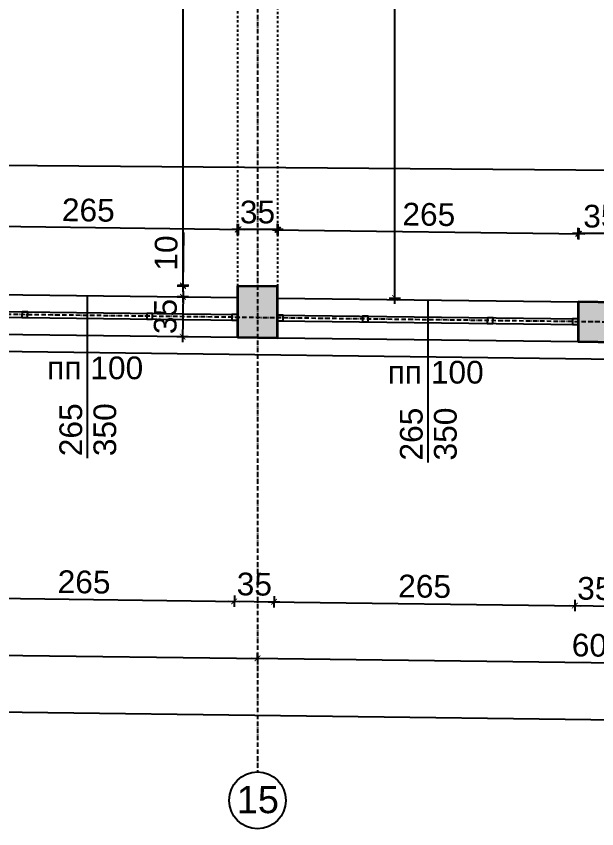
# Model space of a CAD drawing. Header units: inches. Extents: x -72385 to 39588, y -6525 to 66685.
# Drawn here: x -44367 to -43856, y 756 to 1471 of the extents above; entities that cross this region are included whole.
import ezdxf

# ---------------------------------------------------------------- set-up
doc = ezdxf.new("R2010")
doc.units = ezdxf.units.IN
doc.header["$MEASUREMENT"] = 0
doc.linetypes.add('DashDot', pattern=[0.6, 0.4, -0.1, 0, -0.1])
doc.linetypes.add('Hidden', pattern=[0.4, 0.2, -0.2])
for name, color, linetype, lineweight in [('Изгледни линии', 253, 'Continuous', 25), ('Надписи коти външни', 252, 'Continuous', 25), ('Надписи коти вътрешни', 252, 'Continuous', 25), ('Надписи Оси', 252, 'Continuous', 25), ('Надписи прозорци', 252, 'Continuous', 25), ('Оси', 252, 'DashDot', 25), ('Прозорци', 251, 'Continuous', 25), ('Пунктир', 253, 'Hidden', 25), ('Разрезни линии', 7, 'Continuous', 35), ('Щрих стени', 254, 'Continuous', 25)]:
    doc.layers.add(name, color=color, linetype=linetype, lineweight=lineweight)
doc.styles.add('Arial Regular', font='arial.ttf')
doc.styles.get("Standard").update_dxf_attribs({"font": 'arial.ttf'})
doc.dimstyles.new('Annotative', dxfattribs={"dimscale": 0, "dimtxt": 20, "dimasz": 5, "dimexe": 5, "dimexo": 5, "dimgap": 5, "dimtad": 1, "dimdec": 0, "dimzin": 0, "dimdsep": 46, "dimtxsty": 'Standard', "dimblk": 'ARCHTICK', "dimcen": 5, "dimdle": 5, "dimadec": 0, "dimazin": 0, "dimtfac": 1, "dimtdec": 0, "dimtofl": 0, "dimtmove": 0, "dimatfit": 3, "dimldrblk": 'ARCHTICK', "dimfxl": 5, "dimfxlon": 1, "dimtolj": 1, "dimtzin": 0, "dimarcsym": 1})

# ---------------------------------------------------------------- blocks, each defined once
blk = doc.blocks.new('_ArchTick')
at = {"color": 0, "linetype": 'ByBlock', "const_width": 0.15}
blk.add_lwpolyline([(-0.5, -0.5), (0.5, 0.5)], dxfattribs=at)
blk = doc.blocks.new('*D2157')
at = {"layer": 'Defpoints', "color": 0, "ltscale": 50, "transparency": 16777216}
for p in [(-44171.57, 1283.62), (-44437.34, 1227.03), (-44172.34, 1223.65)]:
    blk.add_point(p, dxfattribs=at)
at = {"layer": 'Надписи коти вътрешни', "color": 0, "lineweight": -2, "ltscale": 50, "transparency": 16777216}
for p, q in [((-44436.64, 1281.99), (-44436.51, 1291.99)), ((-44171.64, 1278.62), (-44171.51, 1288.62)), ((-44441.57, 1287.05), (-44166.57, 1283.55))]:
    blk.add_line(p, q, dxfattribs=at)
at = {"layer": 'Надписи коти вътрешни', "color": 0, "lineweight": -2, "ltscale": 50, "transparency": 16777216, "xscale": 5, "yscale": 5, "zscale": 5}
for p, rotation in [((-44436.57, 1286.99), 179.2706286525478), ((-44171.57, 1283.62), 359.2706286525477)]:
    blk.add_blockref('_ArchTick', p, dxfattribs=dict(at, rotation=rotation))
at = {"layer": 'Надписи коти вътрешни', "color": 0, "ltscale": 50, "transparency": 16777216, "insert": (-44303.88, 1300.51), "char_height": 20, "attachment_point": 5, "rotation": 359.27063}
blk.add_mtext('\\A1;265', dxfattribs=at)
blk = doc.blocks.new('*D2158')
at = {"layer": 'Defpoints', "color": 0, "ltscale": 50, "transparency": 16777216}
for p in [(-44172.34, 1283.55), (-44172.34, 1253.66), (-44137.34, 1253.21)]:
    blk.add_point(p, dxfattribs=at)
at = {"layer": 'Надписи коти вътрешни', "color": 0, "lineweight": -2, "ltscale": 50, "transparency": 16777216}
for p, q in [((-44172.34, 1278.55), (-44172.34, 1288.55)), ((-44137.34, 1278.55), (-44137.34, 1288.55)), ((-44132.34, 1283.55), (-44177.34, 1283.55))]:
    blk.add_line(p, q, dxfattribs=at)
at = {"layer": 'Надписи коти вътрешни', "color": 0, "lineweight": -2, "ltscale": 50, "transparency": 16777216, "xscale": 5, "yscale": 5, "zscale": 5, "rotation": 180}
blk.add_blockref('_ArchTick', (-44172.34, 1283.55), dxfattribs=at)
at = {"layer": 'Надписи коти вътрешни', "color": 0, "lineweight": -2, "ltscale": 50, "transparency": 16777216, "xscale": 5, "yscale": 5, "zscale": 5}
blk.add_blockref('_ArchTick', (-44137.34, 1283.55), dxfattribs=at)
at = {"layer": 'Надписи коти вътрешни', "color": 0, "ltscale": 50, "transparency": 16777216, "insert": (-44154.84, 1298.77), "char_height": 20, "attachment_point": 5}
blk.add_mtext('\\A1;35', dxfattribs=at)
blk = doc.blocks.new('*D2172')
at = {"layer": 'Defpoints', "color": 0, "ltscale": 50, "transparency": 16777216}
for p in [(-43871.57, 1279.8), (-44137.34, 1223.21), (-43872.34, 1219.83)]:
    blk.add_point(p, dxfattribs=at)
at = {"layer": 'Надписи коти вътрешни', "color": 0, "lineweight": -2, "ltscale": 50, "transparency": 16777216}
for p, q in [((-44136.64, 1278.17), (-44136.51, 1288.17)), ((-44141.57, 1283.23), (-43866.57, 1279.73)), ((-43871.64, 1274.8), (-43871.51, 1284.8))]:
    blk.add_line(p, q, dxfattribs=at)
at = {"layer": 'Надписи коти вътрешни', "color": 0, "lineweight": -2, "ltscale": 50, "transparency": 16777216, "xscale": 5, "yscale": 5, "zscale": 5}
for p, rotation in [((-44136.57, 1283.17), 179.2706286525478), ((-43871.57, 1279.8), 359.2706286525477)]:
    blk.add_blockref('_ArchTick', p, dxfattribs=dict(at, rotation=rotation))
at = {"layer": 'Надписи коти вътрешни', "color": 0, "ltscale": 50, "transparency": 16777216, "insert": (-44003.88, 1296.69), "char_height": 20, "attachment_point": 5, "rotation": 359.27063}
blk.add_mtext('\\A1;265', dxfattribs=at)
blk = doc.blocks.new('*D2173')
at = {"layer": 'Defpoints', "color": 0, "ltscale": 50, "transparency": 16777216}
for p in [(-43872.34, 1279.91), (-43872.34, 1249.84), (-43837.34, 1249.39)]:
    blk.add_point(p, dxfattribs=at)
at = {"layer": 'Надписи коти вътрешни', "color": 0, "lineweight": -2, "ltscale": 50, "transparency": 16777216}
for p, q in [((-43872.34, 1274.91), (-43872.34, 1284.91)), ((-43837.34, 1274.91), (-43837.34, 1284.91)), ((-43832.34, 1279.91), (-43877.34, 1279.91))]:
    blk.add_line(p, q, dxfattribs=at)
at = {"layer": 'Надписи коти вътрешни', "color": 0, "lineweight": -2, "ltscale": 50, "transparency": 16777216, "xscale": 5, "yscale": 5, "zscale": 5, "rotation": 180}
blk.add_blockref('_ArchTick', (-43872.34, 1279.91), dxfattribs=at)
at = {"layer": 'Надписи коти вътрешни', "color": 0, "lineweight": -2, "ltscale": 50, "transparency": 16777216, "xscale": 5, "yscale": 5, "zscale": 5}
blk.add_blockref('_ArchTick', (-43837.34, 1279.91), dxfattribs=at)
at = {"layer": 'Надписи коти вътрешни', "color": 0, "ltscale": 50, "transparency": 16777216, "insert": (-43852.34, 1295.13), "char_height": 20, "attachment_point": 5}
blk.add_mtext('\\A1;35', dxfattribs=at)
blk = doc.blocks.new('*D4540')
at = {"layer": 'Defpoints', "color": 0, "ltscale": 50, "transparency": 16777216}
for p in [(-42306.42, 1323.3), (-44452.34, 1227.22), (-42307.34, 1209.91)]:
    blk.add_point(p, dxfattribs=at)
at = {"layer": 'Надписи коти вътрешни', "color": 0, "lineweight": -2, "ltscale": 50, "transparency": 16777216}
for p, q in [((-44451.46, 1335.61), (-44451.38, 1345.61)), ((-44456.42, 1340.65), (-42301.42, 1323.26)), ((-42306.46, 1318.3), (-42306.38, 1328.3))]:
    blk.add_line(p, q, dxfattribs=at)
at = {"layer": 'Надписи коти вътрешни', "color": 0, "lineweight": -2, "ltscale": 50, "transparency": 16777216, "xscale": 5, "yscale": 5, "zscale": 5}
for p, rotation in [((-44451.42, 1340.61), 179.5377341176161), ((-42306.42, 1323.3), 359.5377341176161)]:
    blk.add_blockref('_ArchTick', p, dxfattribs=dict(at, rotation=rotation))
at = {"layer": 'Надписи коти вътрешни', "color": 0, "ltscale": 50, "transparency": 16777216, "insert": (-43378.8, 1347.16), "char_height": 20, "attachment_point": 5, "rotation": 359.53773}
blk.add_mtext('\\A1;2145', dxfattribs=at)
blk = doc.blocks.new('*D2192')
at = {"layer": 'Defpoints', "color": 0, "ltscale": 50, "transparency": 16777216}
for p in [(-44172.34, 1783.7), (-44220.49, 1233.65), (-44172.34, 1233.65)]:
    blk.add_point(p, dxfattribs=at)
at = {"layer": 'Надписи коти вътрешни', "color": 0, "lineweight": -2, "ltscale": 50, "transparency": 16777216}
for p, q in [((-44220.49, 1788.7), (-44220.49, 1228.65)), ((-44215.49, 1783.7), (-44225.49, 1783.7)), ((-44215.49, 1233.65), (-44225.49, 1233.65))]:
    blk.add_line(p, q, dxfattribs=at)
at = {"layer": 'Надписи коти вътрешни', "color": 0, "lineweight": -2, "ltscale": 50, "transparency": 16777216, "xscale": 5, "yscale": 5, "zscale": 5}
for p, rotation in [((-44220.49, 1783.7), 90), ((-44220.49, 1233.65), 270)]:
    blk.add_blockref('_ArchTick', p, dxfattribs=dict(at, rotation=rotation))
at = {"layer": 'Надписи коти вътрешни', "color": 0, "ltscale": 50, "transparency": 16777216, "insert": (-44235.7, 1508.67), "char_height": 20, "attachment_point": 5, "rotation": 90}
blk.add_mtext('\\A1;550', dxfattribs=at)
blk = doc.blocks.new('*D8046')
at = {"layer": 'Defpoints', "color": 0, "ltscale": 50, "transparency": 16777216}
for p in [(-44220.42, 1234.27), (-44172.21, 1233.65), (-44172.34, 1223.65)]:
    blk.add_point(p, dxfattribs=at)
at = {"layer": 'Надписи коти вътрешни', "color": 0, "lineweight": -2, "ltscale": 50, "transparency": 16777216}
for p, q in [((-44220.42, 1234.27), (-44219.83, 1280.96)), ((-44215.42, 1234.2), (-44225.42, 1234.33)), ((-44215.55, 1224.2), (-44225.55, 1224.33)), ((-44220.55, 1224.27), (-44220.61, 1219.27))]:
    blk.add_line(p, q, dxfattribs=at)
at = {"layer": 'Надписи коти вътрешни', "color": 0, "lineweight": -2, "ltscale": 50, "transparency": 16777216, "xscale": 5, "yscale": 5, "zscale": 5}
for p, rotation in [((-44220.42, 1234.27), 269.2706286526039), ((-44220.55, 1224.27), 89.27062865260399)]:
    blk.add_blockref('_ArchTick', p, dxfattribs=dict(at, rotation=rotation))
at = {"layer": 'Надписи коти вътрешни', "color": 0, "ltscale": 50, "transparency": 16777216, "insert": (-44235.27, 1262.81), "char_height": 20, "attachment_point": 5, "rotation": 89.27063}
blk.add_mtext('\\A1;10', dxfattribs=at)
blk = doc.blocks.new('*D2241')
at = {"layer": 'Defpoints', "color": 0, "ltscale": 50, "transparency": 16777216}
for p in [(-44137.34, 2988.35), (-44033.71, 2988.35), (-44137.34, 1223.21)]:
    blk.add_point(p, dxfattribs=at)
at = {"layer": 'Надписи коти вътрешни', "color": 0, "lineweight": -2, "ltscale": 50, "transparency": 16777216}
for p, q in [((-44033.71, 1218.21), (-44033.71, 2993.35)), ((-44038.71, 2988.35), (-44028.71, 2988.35)), ((-44038.71, 1223.21), (-44028.71, 1223.21))]:
    blk.add_line(p, q, dxfattribs=at)
at = {"layer": 'Надписи коти вътрешни', "color": 0, "lineweight": -2, "ltscale": 50, "transparency": 16777216, "xscale": 5, "yscale": 5, "zscale": 5}
for p, rotation in [((-44033.71, 2988.35), 90), ((-44033.71, 1223.21), 270)]:
    blk.add_blockref('_ArchTick', p, dxfattribs=dict(at, rotation=rotation))
at = {"layer": 'Надписи коти вътрешни', "color": 0, "ltscale": 50, "transparency": 16777216, "insert": (-44048.92, 2105.78), "char_height": 20, "attachment_point": 5, "rotation": 90}
blk.add_mtext('\\A1;1765', dxfattribs=at)
blk = doc.blocks.new('*D6373')
at = {"layer": 'Defpoints', "color": 0, "ltscale": 50, "transparency": 16777216}
for p in [(-44437.34, 1192.02), (-44172.34, 1188.65), (-44175.3, 956.17)]:
    blk.add_point(p, dxfattribs=at)
at = {"layer": 'Надписи коти външни', "color": 0, "lineweight": -2, "ltscale": 50, "transparency": 16777216}
for p, q in [((-44445.3, 959.61), (-44170.3, 956.1)), ((-44440.23, 964.54), (-44440.36, 954.54)), ((-44175.23, 961.17), (-44175.36, 951.17))]:
    blk.add_line(p, q, dxfattribs=at)
at = {"layer": 'Надписи коти външни', "color": 0, "lineweight": -2, "ltscale": 50, "transparency": 16777216, "xscale": 5, "yscale": 5, "zscale": 5}
for p, rotation in [((-44440.3, 959.54), 179.270628652547), ((-44175.3, 956.17), 359.270628652547)]:
    blk.add_blockref('_ArchTick', p, dxfattribs=dict(at, rotation=rotation))
at = {"layer": 'Надписи коти външни', "color": 0, "ltscale": 50, "transparency": 16777216, "insert": (-44307.6, 973.07), "char_height": 20, "attachment_point": 5, "rotation": 359.27063}
blk.add_mtext('\\A1;265', dxfattribs=at)
blk = doc.blocks.new('*D6374')
at = {"layer": 'Defpoints', "color": 0, "ltscale": 50, "transparency": 16777216}
for p in [(-44172.34, 1188.65), (-44137.34, 1188.2), (-44140.3, 955.72)]:
    blk.add_point(p, dxfattribs=at)
at = {"layer": 'Надписи коти външни', "color": 0, "lineweight": -2, "ltscale": 50, "transparency": 16777216}
for p, q in [((-44175.23, 961.17), (-44175.36, 951.17)), ((-44140.23, 960.72), (-44140.36, 950.72)), ((-44180.3, 956.23), (-44135.3, 955.66))]:
    blk.add_line(p, q, dxfattribs=at)
at = {"layer": 'Надписи коти външни', "color": 0, "lineweight": -2, "ltscale": 50, "transparency": 16777216, "xscale": 5, "yscale": 5, "zscale": 5}
for p, rotation in [((-44175.3, 956.17), 179.2706286525522), ((-44140.3, 955.72), 359.2706286525522)]:
    blk.add_blockref('_ArchTick', p, dxfattribs=dict(at, rotation=rotation))
at = {"layer": 'Надписи коти външни', "color": 0, "ltscale": 50, "transparency": 16777216, "insert": (-44157.6, 971.16), "char_height": 20, "attachment_point": 5, "rotation": 359.27063}
blk.add_mtext('\\A1;35', dxfattribs=at)
blk = doc.blocks.new('*D6375')
at = {"layer": 'Defpoints', "color": 0, "ltscale": 50, "transparency": 16777216}
for p in [(-44137.34, 1188.2), (-43872.34, 1184.83), (-43875.3, 952.35)]:
    blk.add_point(p, dxfattribs=at)
at = {"layer": 'Надписи коти външни', "color": 0, "lineweight": -2, "ltscale": 50, "transparency": 16777216}
for p, q in [((-44140.23, 960.72), (-44140.36, 950.72)), ((-44145.3, 955.79), (-43870.3, 952.29)), ((-43875.23, 957.35), (-43875.36, 947.35))]:
    blk.add_line(p, q, dxfattribs=at)
at = {"layer": 'Надписи коти външни', "color": 0, "lineweight": -2, "ltscale": 50, "transparency": 16777216, "xscale": 5, "yscale": 5, "zscale": 5}
for p, rotation in [((-44140.3, 955.72), 179.270628652547), ((-43875.3, 952.35), 359.270628652547)]:
    blk.add_blockref('_ArchTick', p, dxfattribs=dict(at, rotation=rotation))
at = {"layer": 'Надписи коти външни', "color": 0, "ltscale": 50, "transparency": 16777216, "insert": (-44007.6, 969.25), "char_height": 20, "attachment_point": 5, "rotation": 359.27063}
blk.add_mtext('\\A1;265', dxfattribs=at)
blk = doc.blocks.new('*D6336')
at = {"layer": 'Defpoints', "color": 0, "ltscale": 50, "transparency": 16777216}
for p in [(-43872.34, 1184.83), (-43837.34, 1184.39), (-43840.3, 951.9)]:
    blk.add_point(p, dxfattribs=at)
at = {"layer": 'Надписи коти външни', "color": 0, "lineweight": -2, "ltscale": 50, "transparency": 16777216}
for p, q in [((-43880.3, 952.41), (-43835.3, 951.84)), ((-43875.23, 957.35), (-43875.36, 947.35)), ((-43840.23, 956.9), (-43840.36, 946.9))]:
    blk.add_line(p, q, dxfattribs=at)
at = {"layer": 'Надписи коти външни', "color": 0, "lineweight": -2, "ltscale": 50, "transparency": 16777216, "xscale": 5, "yscale": 5, "zscale": 5}
for p, rotation in [((-43875.3, 952.35), 179.2706286525522), ((-43840.3, 951.9), 359.2706286525522)]:
    blk.add_blockref('_ArchTick', p, dxfattribs=dict(at, rotation=rotation))
at = {"layer": 'Надписи коти външни', "color": 0, "ltscale": 50, "transparency": 16777216, "insert": (-43857.6, 967.34), "char_height": 20, "attachment_point": 5, "rotation": 359.27063}
blk.add_mtext('\\A1;35', dxfattribs=at)
blk = doc.blocks.new('*D6389')
at = {"layer": 'Defpoints', "color": 0, "ltscale": 50, "transparency": 16777216}
for p in [(-44754.84, 913.54), (-44154.84, 905.9), (-44154.84, 905.9)]:
    blk.add_point(p, dxfattribs=at)
at = {"layer": 'Надписи коти външни', "color": 0, "lineweight": -2, "ltscale": 50, "transparency": 16777216}
for p, q in [((-44754.84, 913.54), (-44754.77, 918.54)), ((-44759.84, 913.61), (-44149.84, 905.84)), ((-44154.84, 905.9), (-44154.77, 910.9))]:
    blk.add_line(p, q, dxfattribs=at)
at = {"layer": 'Надписи коти външни', "color": 0, "lineweight": -2, "ltscale": 50, "transparency": 16777216, "xscale": 5, "yscale": 5, "zscale": 5}
for p, rotation in [((-44754.84, 913.54), 179.2706286525471), ((-44154.84, 905.9), 359.2706286525471)]:
    blk.add_blockref('_ArchTick', p, dxfattribs=dict(at, rotation=rotation))
at = {"layer": 'Надписи коти външни', "color": 0, "ltscale": 50, "transparency": 16777216, "insert": (-44454.64, 924.93), "char_height": 20, "attachment_point": 5, "rotation": 359.27063}
blk.add_mtext('\\A1;600', dxfattribs=at)
blk = doc.blocks.new('*D6390')
at = {"layer": 'Defpoints', "color": 0, "ltscale": 50, "transparency": 16777216}
for p in [(-44154.84, 905.9), (-43554.84, 898.27), (-43554.84, 898.27)]:
    blk.add_point(p, dxfattribs=at)
at = {"layer": 'Надписи коти външни', "color": 0, "lineweight": -2, "ltscale": 50, "transparency": 16777216}
for p, q in [((-44159.84, 905.97), (-43549.84, 898.2)), ((-44154.84, 905.9), (-44154.9, 900.9)), ((-43554.84, 898.27), (-43554.9, 893.27))]:
    blk.add_line(p, q, dxfattribs=at)
at = {"layer": 'Надписи коти външни', "color": 0, "lineweight": -2, "ltscale": 50, "transparency": 16777216, "xscale": 5, "yscale": 5, "zscale": 5}
for p, rotation in [((-44154.84, 905.9), 179.270628652548), ((-43554.84, 898.27), 359.2706286525479)]:
    blk.add_blockref('_ArchTick', p, dxfattribs=dict(at, rotation=rotation))
at = {"layer": 'Надписи коти външни', "color": 0, "ltscale": 50, "transparency": 16777216, "insert": (-43854.64, 917.3), "char_height": 20, "attachment_point": 5, "rotation": 359.27063}
blk.add_mtext('\\A1;600', dxfattribs=at)
blk = doc.blocks.new('*D6427')
at = {"layer": 'Defpoints', "color": 0, "ltscale": 50, "transparency": 16777216}
for p in [(-52317.34, 1292.34), (-40222.34, 1138.36), (-40226.57, 805.89)]:
    blk.add_point(p, dxfattribs=at)
at = {"layer": 'Надписи коти външни', "color": 0, "lineweight": -2, "ltscale": 50, "transparency": 16777216}
for p, q in [((-52326.57, 959.93), (-40221.57, 805.83)), ((-52321.51, 964.87), (-52321.63, 954.87)), ((-40226.51, 810.89), (-40226.63, 800.89))]:
    blk.add_line(p, q, dxfattribs=at)
at = {"layer": 'Надписи коти външни', "color": 0, "lineweight": -2, "ltscale": 50, "transparency": 16777216, "xscale": 5, "yscale": 5, "zscale": 5}
for p, rotation in [((-52321.57, 959.87), 179.2706286525472), ((-40226.57, 805.89), 359.2706286525473)]:
    blk.add_blockref('_ArchTick', p, dxfattribs=dict(at, rotation=rotation))
at = {"layer": 'Надписи коти външни', "color": 0, "ltscale": 50, "transparency": 16777216, "insert": (-46273.88, 898.09), "char_height": 20, "attachment_point": 5, "rotation": 359.27063}
blk.add_mtext('\\A1;12095', dxfattribs=at)
blk = doc.blocks.new('*D8073')
at = {"layer": 'Defpoints', "color": 0, "ltscale": 10, "transparency": 16777216}
for p in [(-44261.5, 1224.79), (-44261.95, 1189.79), (-44220.94, 1189.27)]:
    blk.add_point(p, dxfattribs=at)
at = {"layer": 'Надписи коти вътрешни', "color": 0, "lineweight": -2, "ltscale": 10, "transparency": 16777216}
for p, q in [((-44225.49, 1224.33), (-44215.49, 1224.2)), ((-44220.43, 1229.27), (-44221, 1184.27)), ((-44225.94, 1189.33), (-44215.94, 1189.2))]:
    blk.add_line(p, q, dxfattribs=at)
at = {"layer": 'Надписи коти вътрешни', "color": 0, "lineweight": -2, "ltscale": 10, "transparency": 16777216, "xscale": 5, "yscale": 5, "zscale": 5}
for p, rotation in [((-44220.49, 1224.27), 89.2706286525334), ((-44220.94, 1189.27), 269.2706286525334)]:
    blk.add_blockref('_ArchTick', p, dxfattribs=dict(at, rotation=rotation))
at = {"layer": 'Надписи коти вътрешни', "color": 0, "ltscale": 10, "transparency": 16777216, "insert": (-44235.93, 1206.96), "char_height": 20, "attachment_point": 5, "rotation": 89.27063}
blk.add_mtext('\\A1;35', dxfattribs=at)

msp = doc.modelspace()

# ---------------------------------------------------------------- hatches: boundary and pattern name
at = {"layer": 'Щрих стени', "ltscale": 10}
h = msp.add_hatch(color=256, dxfattribs=at)
h.dxf.hatch_style = 1
h.paths.add_polyline_path([(-44137.34, 1233.21), (-44172.34, 1233.65), (-44172.34, 1188.65), (-44137.34, 1188.2)])
h.paths.add_polyline_path([(-43837.34, 1219.39), (-43872.34, 1219.83), (-43872.34, 1184.83), (-43837.34, 1184.39)])
h.paths.add_polyline_path([(-43507.34, 1225.19), (-43572.34, 1226.02), (-43572.34, 1181.01), (-43507.34, 1180.18)])
h.paths.add_polyline_path([(-43207.34, 1211.37), (-43242.34, 1211.81), (-43242.34, 1176.81), (-43207.34, 1176.36)])
h.paths.add_polyline_path([(-42907.34, 1217.55), (-42942.34, 1217.99), (-42942.34, 1172.99), (-42907.34, 1172.55)])
h.paths.add_polyline_path([(-42607.34, 1203.73), (-42642.34, 1204.17), (-42642.34, 1169.17), (-42607.34, 1168.73)])
h.paths.add_polyline_path([(-42307.34, 1199.91), (-42292.34, 1199.72), (-42292.34, 1804.77), (-42307.34, 1804.96), (-42342.34, 1805.4), (-42342.34, 1760.4), (-42307.34, 1759.96), (-42307.34, 1209.91), (-42342.34, 1210.36), (-42342.34, 1165.35), (-42307.34, 1164.91)])
h.paths.add_polyline_path([(-42907.34, 1812.6), (-42942.34, 1813.04), (-42942.34, 1803.04), (-42967.34, 1803.36), (-42967.34, 1768.36), (-42942.34, 1768.04), (-42942.34, 1768.04), (-42907.34, 1767.59)])
h.paths.add_polyline_path([(-43507.34, 1820.24), (-43572.34, 1821.06), (-43572.34, 1776.06), (-43507.34, 1775.23)])
h.paths.add_polyline_path([(-44137.34, 1828.26), (-44172.34, 1828.7), (-44172.34, 1818.7), (-44197.34, 1819.02), (-44197.34, 1784.02), (-44172.34, 1783.7), (-44172.34, 1783.7), (-44137.34, 1783.25)])

# ---------------------------------------------------------------- linework, layer by layer
at = {"layer": 'Изгледни линии', "ltscale": 50}
for p, q in [((-44437.34, 1227.03), (-44172.34, 1223.65)), ((-44137.34, 1223.21), (-43872.34, 1219.83)), ((-47152.34, 1211.59), (-40527.34, 1127.25)), ((-44437.34, 1192.02), (-44172.34, 1188.65)), ((-44137.34, 1188.2), (-43872.34, 1184.83))]:
    msp.add_line(p, q, dxfattribs=at)
at = {"layer": 'Надписи Оси', "ltscale": 50}
msp.add_circle((-44154.84, 780.9), 25, dxfattribs=at)
at = {"layer": 'Надписи прозорци', "ltscale": 50}
for p, q in [((-44304.84, 1225.34), (-44304.84, 1082.19)), ((-44004.84, 1221.52), (-44004.84, 1078.37))]:
    msp.add_line(p, q, dxfattribs=at)
at = {"layer": 'Оси', "ltscale": 10}
for p, q in [((-44154.84, 3406.11), (-44154.84, 805.9)), ((-39839.84, 1151), (-52699.84, 1314.71))]:
    msp.add_line(p, q, dxfattribs=at)
at = {"layer": 'Прозорци', "ltscale": 50}
for p, q in [((-44437.34, 1212.03), (-44172.34, 1208.65)), ((-44437.34, 1207.02), (-44172.34, 1203.65)), ((-44137.34, 1208.21), (-43872.34, 1204.83)), ((-44137.34, 1203.21), (-43872.34, 1199.83))]:
    msp.add_line(p, q, dxfattribs=at)
for points in [[(-44362.35, 1206.07), (-44357.35, 1206.01), (-44357.29, 1211.01), (-44362.29, 1211.07), (-44362.35, 1206.07)], [(-44252.39, 1204.67), (-44247.39, 1204.61), (-44247.33, 1209.61), (-44252.32, 1209.67), (-44252.39, 1204.67)], [(-44177.4, 1203.72), (-44172.4, 1203.66), (-44172.34, 1208.66), (-44177.34, 1208.72), (-44177.4, 1203.72)], [(-44137.34, 1203.21), (-44132.34, 1203.14), (-44132.27, 1208.14), (-44137.27, 1208.21), (-44137.34, 1203.21)], [(-44062.35, 1202.25), (-44057.35, 1202.19), (-44057.29, 1207.19), (-44062.29, 1207.25), (-44062.35, 1202.25)], [(-43952.39, 1200.85), (-43947.39, 1200.79), (-43947.33, 1205.79), (-43952.32, 1205.85), (-43952.39, 1200.85)], [(-43877.4, 1199.9), (-43872.4, 1199.84), (-43872.34, 1204.84), (-43877.34, 1204.9), (-43877.4, 1199.9)]]:
    msp.add_lwpolyline(points, dxfattribs=at)
at = {"layer": 'Пунктир', "ltscale": 10}
for p, q in [((-44172.34, 1783.7), (-44172.34, 1233.65)), ((-44137.34, 1783.25), (-44137.34, 1233.21))]:
    msp.add_line(p, q, dxfattribs=at)
at = {"layer": 'Разрезни линии', "ltscale": 50}
for points in [[(-44172.34, 1188.65), (-44137.34, 1188.2), (-44137.34, 1233.21), (-44172.34, 1233.65)], [(-43872.34, 1219.83), (-43872.34, 1184.83), (-43837.34, 1184.39), (-43837.34, 1219.39)]]:
    msp.add_lwpolyline(points, close=True, dxfattribs=at)

# ---------------------------------------------------------------- texts
at = {"layer": 'Надписи Оси', "ltscale": 100, "insert": (-44168.16, 793.61), "char_height": 24, "width": 27.2128, "attachment_point": 1, "style": 'Arial Regular'}
msp.add_mtext('\\pxqc;15', dxfattribs=at)
at = {"layer": 'Надписи прозорци', "ltscale": 100, "char_height": 20, "width": 180.4891, "attachment_point": 1, "style": 'Arial Regular'}
for insert in [(-44340.15, 1171.7), (-44040.15, 1167.88)]:
    msp.add_mtext('пп 100', dxfattribs=dict(at, insert=insert))
at = {"layer": 'Надписи прозорци', "ltscale": 100, "char_height": 20, "width": 180.4891, "attachment_point": 3, "rotation": 90, "style": 'Arial Regular'}
for s, insert in [('265', (-44329.35, 1130.48)), ('350', (-44299.35, 1130.56)), ('265', (-44029.35, 1126.66)), ('350', (-43999.35, 1126.74))]:
    msp.add_mtext(s, dxfattribs=dict(at, insert=insert))

# ---------------------------------------------------------------- dimensions: what is measured, and where the dimension line sits
at = {"layer": 'Надписи коти външни', "ltscale": 50}
dim = msp.add_aligned_dim(p1=(-52317.34, 1292.34), p2=(-40222.34, 1138.36), distance=-332.5, text='12095', dimstyle='Annotative', override={"dimscale": 0, "dimtix": 0, "dimtofl": 0, "dimtmove": 0, "dimatfit": 3}, dxfattribs=at)
dim.commit()
dim.dimension.update_dxf_attribs({"geometry": '*D6427', "text_midpoint": (-46273.88, 898.09)})
for p1, p2, distance, picture, middle in [((-44437.34, 1192.02), (-44172.34, 1188.65), -232.5, '*D6373', (-44307.6, 973.07)), ((-44137.34, 1188.2), (-43872.34, 1184.83), -232.5, '*D6375', (-44007.6, 969.25)), ((-44754.84, 913.54), (-44154.84, 905.9), 0, '*D6389', (-44454.64, 924.93)), ((-44154.84, 905.9), (-43554.84, 898.27), 0, '*D6390', (-43854.64, 917.3))]:
    dim = msp.add_aligned_dim(p1=p1, p2=p2, distance=distance, dimstyle='Annotative', override={"dimscale": 0, "dimtix": 0, "dimtofl": 0, "dimtmove": 0, "dimatfit": 3}, dxfattribs=at)
    dim.commit()
    dim.dimension.update_dxf_attribs({"geometry": picture, "text_midpoint": middle})
for base, p1, p2, picture, middle in [((-44140.3, 955.72), (-44172.34, 1188.65), (-44137.34, 1188.2), '*D6374', (-44157.8, 955.95)), ((-43840.3, 951.9), (-43872.34, 1184.83), (-43837.34, 1184.39), '*D6336', (-43857.8, 952.13))]:
    dim = msp.add_linear_dim(base=base, p1=p1, p2=p2, angle=359.27063, dimstyle='Annotative', override={"dimscale": 0, "dimtix": 0, "dimtofl": 0, "dimtmove": 0, "dimatfit": 3}, dxfattribs=at)
    dim.commit()
    dim.dimension.update_dxf_attribs({"geometry": picture, "text_midpoint": middle, "dimtype": 129})
at = {"layer": 'Надписи коти вътрешни', "ltscale": 50}
for base, p1, p2, picture, middle in [((-44033.71, 2988.35), (-44137.34, 1223.21), (-44137.34, 2988.35), '*D2241', (-44048.92, 2105.78)), ((-44220.49, 1233.65), (-44172.34, 1783.7), (-44172.34, 1233.65), '*D2192', (-44235.7, 1508.67))]:
    dim = msp.add_linear_dim(base=base, p1=p1, p2=p2, angle=90, dimstyle='Annotative', override={"dimscale": 0, "dimtix": 0, "dimtofl": 0, "dimtmove": 0, "dimatfit": 3}, dxfattribs=at)
    dim.commit()
    dim.dimension.update_dxf_attribs({"geometry": picture, "text_midpoint": middle})
for p1, p2, distance, picture, middle in [((-44452.34, 1227.22), (-42307.34, 1209.91), 113.39, '*D4540', (-43378.8, 1347.16)), ((-44437.34, 1227.03), (-44172.34, 1223.65), 59.97, '*D2157', (-44303.88, 1300.51)), ((-44137.34, 1223.21), (-43872.34, 1219.83), 59.97, '*D2172', (-44003.88, 1296.69))]:
    dim = msp.add_aligned_dim(p1=p1, p2=p2, distance=distance, dimstyle='Annotative', override={"dimscale": 0, "dimtix": 0, "dimtofl": 0, "dimtmove": 0, "dimatfit": 3}, dxfattribs=at)
    dim.commit()
    dim.dimension.update_dxf_attribs({"geometry": picture, "text_midpoint": middle})
for base, p1, p2, picture, middle in [((-44172.34, 1283.55), (-44137.34, 1253.21), (-44172.34, 1253.66), '*D2158', (-44154.84, 1283.55)), ((-43872.34, 1279.91), (-43837.34, 1249.39), (-43872.34, 1249.84), '*D2173', (-43852.34, 1279.91))]:
    dim = msp.add_linear_dim(base=base, p1=p1, p2=p2, dimstyle='Annotative', override={"dimscale": 0, "dimtix": 0, "dimtofl": 0, "dimtmove": 0, "dimatfit": 3}, dxfattribs=at)
    dim.commit()
    dim.dimension.update_dxf_attribs({"geometry": picture, "text_midpoint": middle, "dimtype": 128})
dim = msp.add_linear_dim(base=(-44220.42, 1234.27), p1=(-44172.34, 1223.65), p2=(-44172.21, 1233.65), angle=89.27063, dimstyle='Annotative', override={"dimscale": 0, "dimtix": 0, "dimtofl": 0, "dimtmove": 0, "dimatfit": 3}, dxfattribs=at)
dim.commit()
dim.dimension.update_dxf_attribs({"geometry": '*D8046', "text_midpoint": (-44220.06, 1262.61), "dimtype": 129})
at = {"layer": 'Надписи коти вътрешни', "ltscale": 10}
dim = msp.add_linear_dim(base=(-44220.94, 1189.27), p1=(-44261.5, 1224.79), p2=(-44261.95, 1189.79), angle=269.27063, dimstyle='Annotative', override={"dimscale": 0, "dimtix": 0, "dimtofl": 0, "dimtmove": 0, "dimatfit": 3}, dxfattribs=at)
dim.commit()
dim.dimension.update_dxf_attribs({"geometry": '*D8073', "text_midpoint": (-44220.71, 1206.77), "dimtype": 129})

doc.saveas('drawing.dxf')
